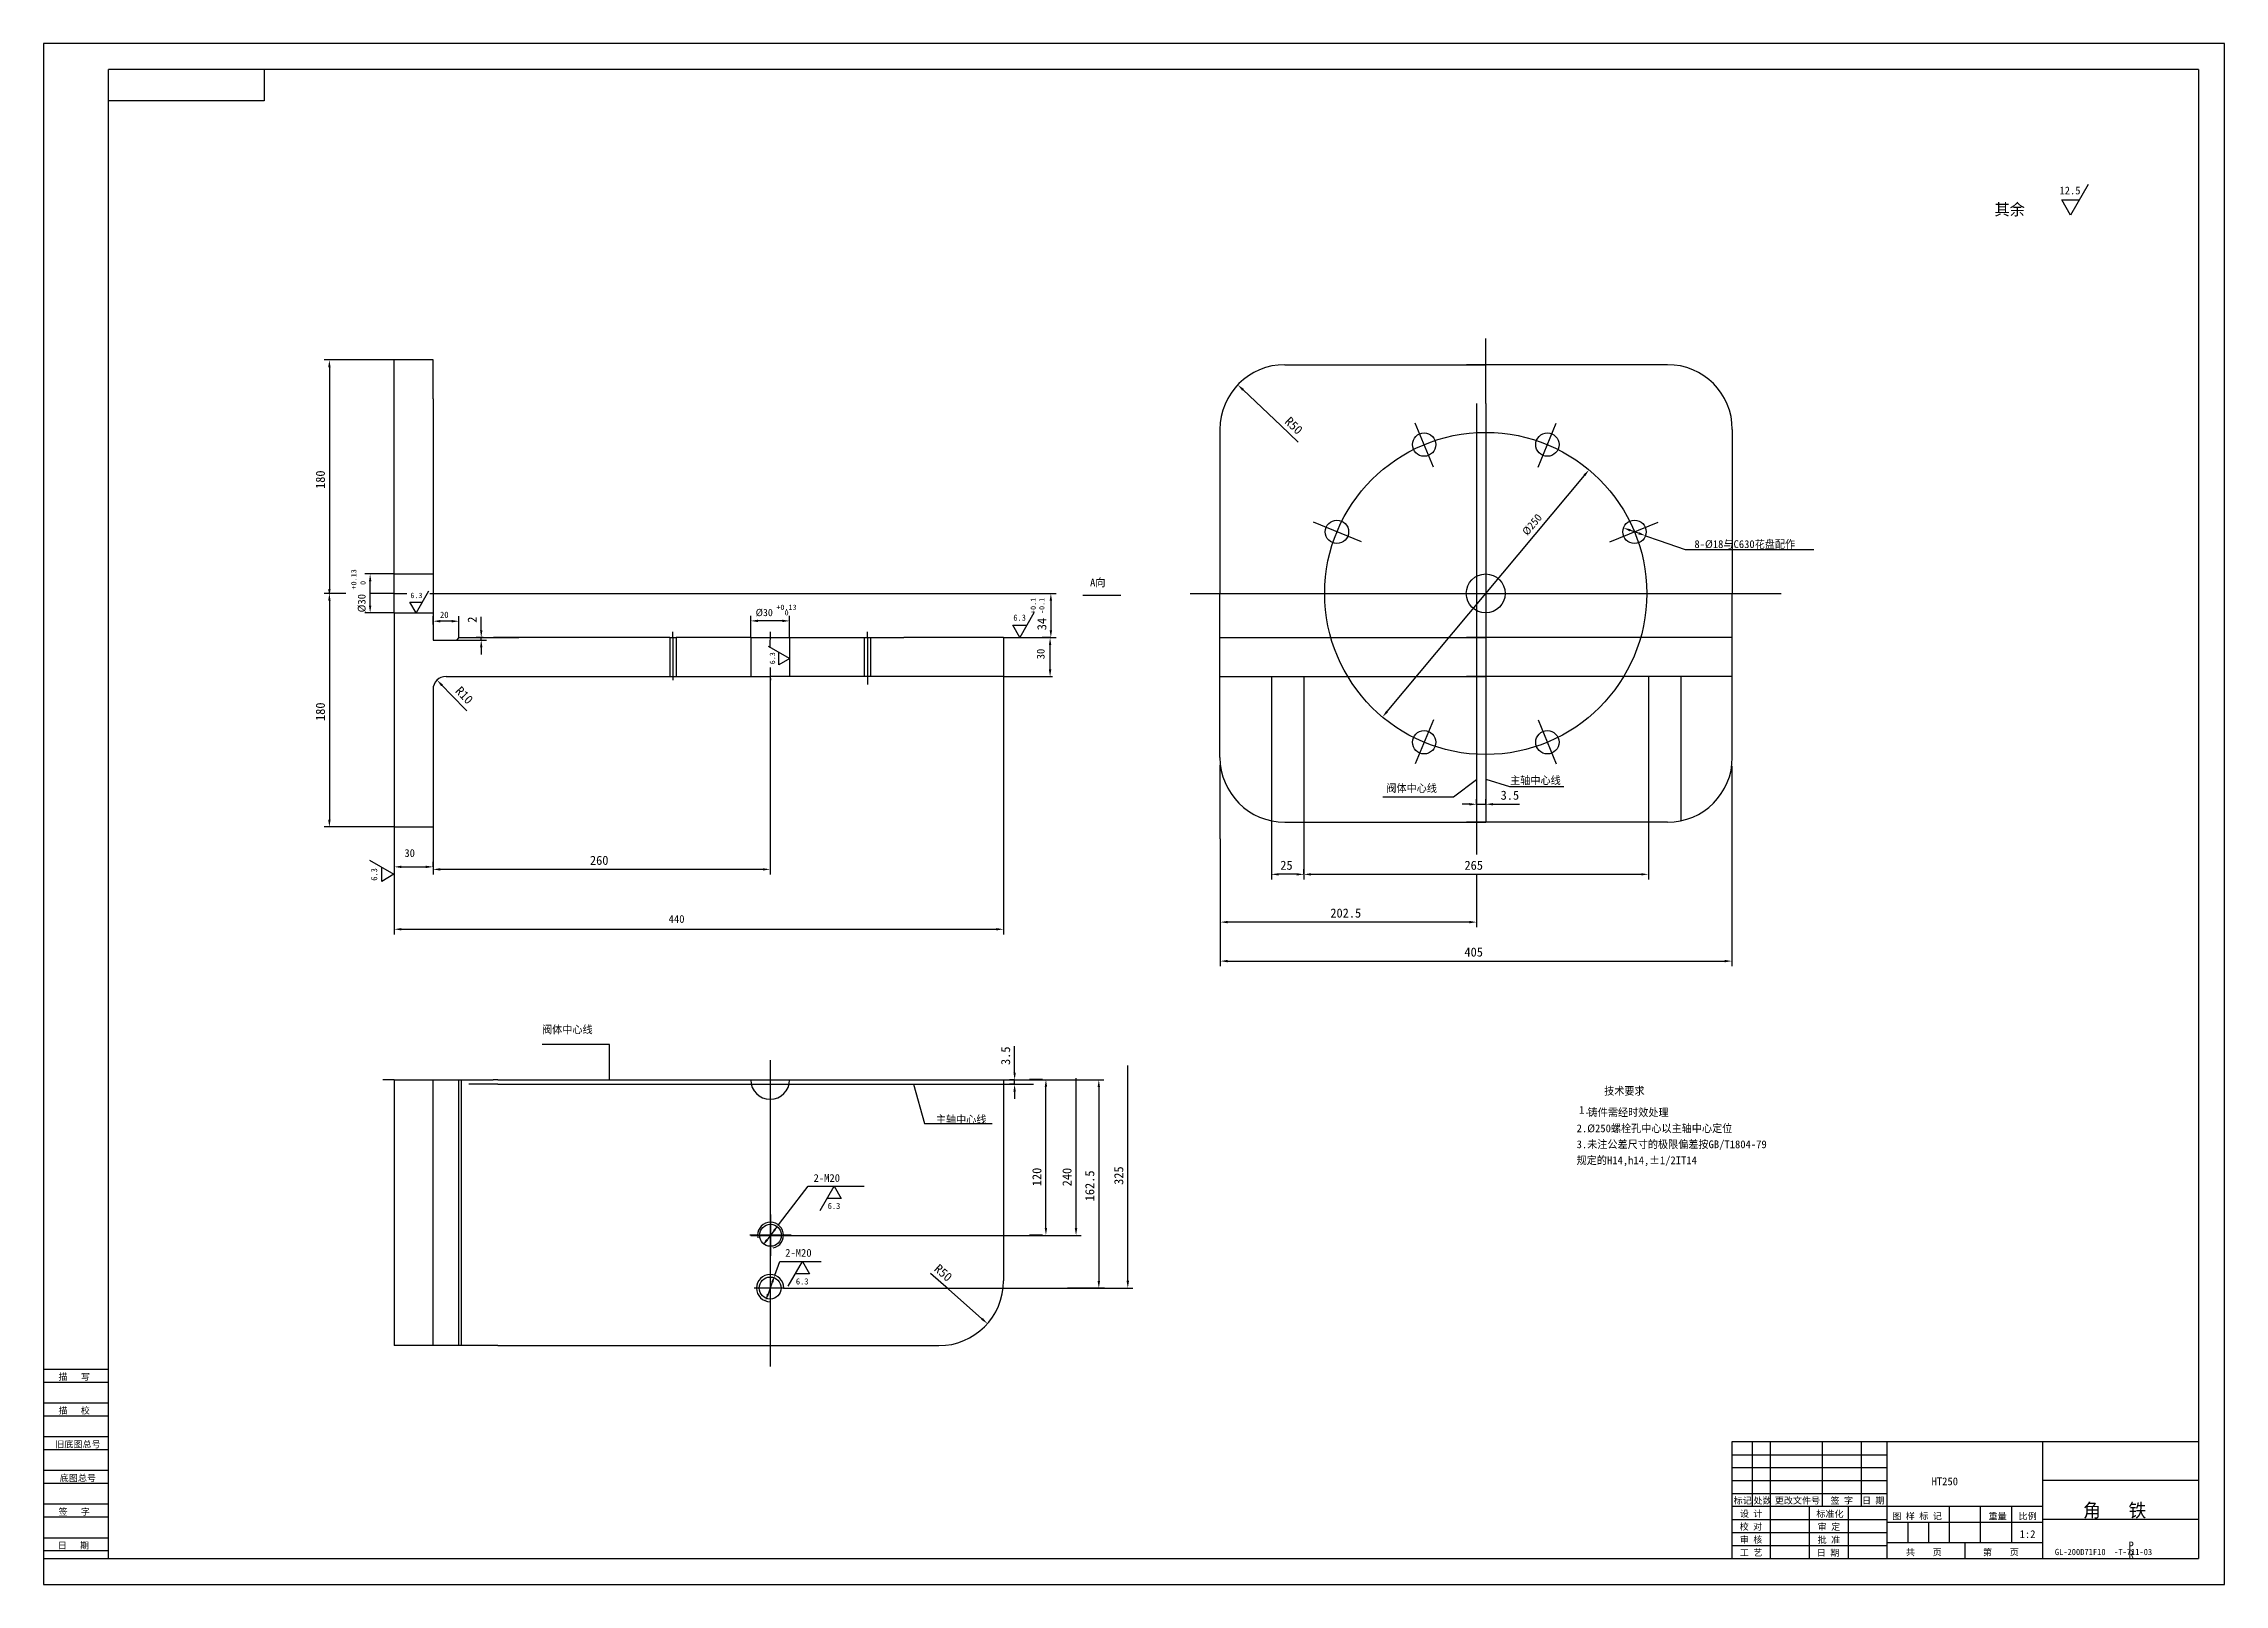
# Model space of a CAD drawing. Header units: metres. Extents: x 0 to 841, y 0 to 594.
import ezdxf

# ---------------------------------------------------------------- set-up
doc = ezdxf.new("R2010")
doc.units = ezdxf.units.M
for name, color, linetype in [('C', 6, 'Continuous'), ('D', 1, 'Continuous'), ('FL', 5, 'Continuous'), ('T', 7, 'Continuous'), ('TL', 4, 'Continuous')]:
    doc.layers.add(name, color=color, linetype=linetype)

# ---------------------------------------------------------------- blocks, each defined once
blk = doc.blocks.new('TUKUN1')
at = {"layer": 'FL'}
for p, q in [((0, 594), (0, 0)), ((841, 594), (0, 594)), ((841, 0), (841, 594)), ((0, 78), (25, 78)), ((0, 70), (25, 70)), ((0, 65), (25, 65)), ((0, 57), (25, 57)), ((0, 52), (25, 52)), ((659, 30), (659, 55)), ((666, 10), (666, 55)), ((686, 30), (686, 55)), ((701, 30), (701, 55)), ((0, 44), (25, 44)), ((651, 50), (711, 50)), ((651, 45), (711, 45)), ((0, 39), (25, 39)), ((651, 40), (711, 40)), ((651, 35), (711, 35)), ((0, 31), (25, 31)), ((0, 26), (25, 26)), ((696, 10), (696, 30)), ((0, 18), (25, 18)), ((651, 25), (711, 25)), ((651, 20), (711, 20)), ((0, 13), (25, 13)), ((651, 15), (711, 15)), ((0, 0), (841, 0))]:
    blk.add_line(p, q, dxfattribs=at)
at = {"layer": 'TL'}
for p, q in [((25, 10), (25, 584)), ((831, 584), (25, 584)), ((85, 584), (85, 572)), ((831, 584), (831, 10)), ((85, 572), (25, 572)), ((0, 83), (25, 83)), ((651, 55), (651, 10)), ((831, 55), (651, 55)), ((711, 10), (711, 55)), ((771, 10), (771, 55)), ((831, 40), (771, 40)), ((771, 30), (651, 30)), ((681, 10), (681, 30)), ((735, 16), (735, 30)), ((747, 16), (747, 30)), ((759, 16), (759, 30)), ((711, 24), (771, 24)), ((719, 16), (719, 24)), ((727, 16), (727, 24)), ((831, 25), (771, 25)), ((0, 10), (831, 10)), ((771, 16), (711, 16)), ((741, 10), (741, 16))]:
    blk.add_line(p, q, dxfattribs=at)
at = {"layer": 'T'}
for s, p in [('描   写', (5.74, 78.76)), ('描   校', (5.74, 65.76)), ('旧底图总号', (4.49, 52.76)), ('底图总号', (6.22, 39.76)), ('标记', (651.75, 31.07)), ('处数', (659.38, 31.07)), ('更改文件号', (667.61, 31.07)), ('签 字', (689.1, 31.07)), ('日 期', (701.23, 31.07)), ('签   字', (5.74, 26.76)), ('设 计', (654.14, 25.99)), ('标准化', (683.65, 25.93)), ('图 样 标 记', (712.95, 25.04)), ('重量', (750.03, 25.04)), ('比例', (761.64, 25.04)), ('校 对', (654.05, 20.99)), ('审 核', (654.14, 15.99)), ('批 准', (684.13, 15.93)), ('审 定', (684.13, 20.93)), ('日   期', (5.45, 13.76)), ('工 艺', (654.14, 10.99)), ('日 期', (683.84, 10.93)), ('共    页', (718.18, 11.13)), ('第    页', (747.9, 11.13))]:
    blk.add_text(s, height=2.5, dxfattribs=at).set_placement(p)

msp = doc.modelspace()

# ---------------------------------------------------------------- linework, layer by layer
at = {"layer": 'C'}
for p, q in [((556.14, 455.23), (556.14, 480.38)), ((552.64, 455.23), (552.64, 294.18)), ((556.14, 455.23), (556.14, 294.18)), ((535.97, 430.73), (528.94, 447.69)), ((576.32, 430.73), (583.34, 447.69)), ((508.22, 401.88), (489.66, 409.56)), ((604.06, 401.88), (622.63, 409.56)), ((135.19, 382.03), (132.66, 382.03)), ((135.19, 382.03), (140.08, 382.03)), ((148.93, 382.03), (151.77, 382.03)), ((442.21, 382.03), (629.4, 382.03)), ((629.4, 382.03), (670.07, 382.03)), ((242.69, 365.03), (242.69, 367.23)), ((242.69, 365.03), (242.69, 350.03)), ((280.21, 361.12), (280.26, 367.23)), ((317.69, 365.03), (317.69, 367.23)), ((317.69, 365.03), (317.69, 350.03)), ((280.19, 353.47), (280.19, 350.03)), ((242.69, 350.03), (242.69, 348.59)), ((280.19, 350.03), (280.19, 343.42)), ((280.19, 350.03), (280.26, 348.59)), ((317.69, 350.03), (317.69, 346.89)), ((535.97, 333.32), (528.94, 316.36)), ((576.32, 333.32), (583.34, 316.36)), ((552.64, 294.18), (552.64, 287.46)), ((280.19, 202.07), (280.19, 83.95)), ((135.19, 194.53), (130.84, 194.53)), ((135.19, 194.53), (173.4, 194.53)), ((175.19, 194.53), (173.4, 194.53)), ((175.19, 194.53), (381.76, 194.53)), ((175.19, 192.78), (164.02, 192.78)), ((175.19, 192.78), (381.76, 192.78)), ((288.32, 134.6), (272.32, 134.6)), ((280.32, 142.6), (280.32, 126.6)), ((272.69, 134.53), (289.95, 134.53)), ((280.19, 114.24), (274.04, 114.24)), ((285.36, 114.24), (280.19, 114.24)), ((285.36, 114.24), (286.78, 114.24))]:
    msp.add_line(p, q, dxfattribs=at)
msp.add_circle((556.14, 382.03), 62.1, dxfattribs=at)
at = {"layer": 'D'}
for p, q in [((788.49, 539.66), (781.66, 527.83)), ((781.66, 527.83), (778.25, 533.75)), ((778.25, 533.75), (785.08, 533.75)), ((135.19, 472.03), (108.21, 472.03)), ((110.21, 469.23), (110.21, 383.74)), ((462.55, 460.52), (477.07, 446.72)), ((477.07, 446.72), (483.78, 440.35)), ((518.12, 336.52), (594.17, 427.53)), ((615.12, 405.23), (611.91, 406.35)), ((617.76, 404.3), (623.04, 402.44)), ((623.04, 402.44), (633.03, 398.92)), ((633.03, 398.92), (678.02, 398.92)), ((678.02, 398.92), (682.62, 398.92)), ((135.19, 389.53), (123.92, 389.53)), ((116.58, 382.03), (108.21, 382.03)), ((110.21, 379.23), (110.21, 294.83)), ((125.92, 377.33), (125.92, 386.73)), ((132.66, 382.03), (126.14, 382.03)), ((143.62, 374.58), (141.23, 378.72)), ((141.23, 378.72), (146.01, 378.72)), ((148.4, 382.86), (143.62, 374.58)), ((150.19, 382.03), (234.94, 382.03)), ((194.94, 382.03), (283.62, 382.03)), ((283.62, 382.03), (390.44, 382.03)), ((388.44, 379.23), (388.44, 367.83)), ((400.72, 381.42), (415.37, 381.42)), ((135.19, 374.53), (123.92, 374.53)), ((150.19, 370.05), (150.19, 373.33)), ((157.39, 371.33), (152.99, 371.33)), ((160.19, 365.03), (160.19, 373.33)), ((168.76, 370.63), (168.76, 373.05)), ((168.76, 367.83), (168.76, 370.63)), ((272.69, 365.03), (272.69, 373.45)), ((284.89, 371.45), (275.49, 371.45)), ((287.69, 365.03), (287.69, 373.45)), ((381.92, 374.51), (376.46, 365.05)), ((159.19, 364.03), (170.76, 364.03)), ((168.76, 365.03), (166.76, 365.03)), ((169.47, 365.03), (167.47, 365.03)), ((168.76, 364.03), (168.76, 365.03)), ((279.45, 361.7), (287.73, 356.92)), ((370.19, 365.03), (390.44, 365.03)), ((376.46, 365.05), (373.73, 369.78)), ((373.73, 369.78), (379.19, 369.78)), ((388.44, 365.03), (385.08, 365.03)), ((388.14, 352.72), (388.14, 362.12)), ((168.76, 361.23), (168.76, 358.43)), ((283.59, 354.52), (283.59, 359.31)), ((287.73, 356.92), (283.59, 354.52)), ((153.66, 346.6), (157.19, 342.98)), ((370.19, 350.03), (370.19, 259.31)), ((370.19, 350.03), (389.08, 350.03)), ((157.19, 342.98), (163.18, 336.83)), ((280.19, 343.42), (280.19, 273.65)), ((453.78, 287.46), (453.78, 315.88)), ((651.08, 315.43), (651.08, 238.28)), ((543.76, 303.51), (516.44, 303.51)), ((552.6, 310.13), (543.76, 303.51)), ((556.19, 310.4), (565.3, 307.65)), ((565.3, 307.65), (581.58, 307.65)), ((581.58, 307.65), (586.28, 307.65)), ((473.5, 294.35), (473.5, 271.74)), ((549.8, 300.75), (547, 300.75)), ((552.6, 300.75), (552.6, 302.75)), ((552.6, 300.75), (556.19, 300.75)), ((556.19, 300.75), (556.19, 302.75)), ((558.99, 300.75), (561.79, 300.75)), ((561.79, 300.75), (569.21, 300.75)), ((135.19, 292.03), (108.21, 292.03)), ((135.19, 292.03), (135.19, 274.62)), ((150.19, 292.03), (150.19, 274.62)), ((453.78, 287.46), (453.78, 253.31)), ((486, 293.82), (486, 271.74)), ((552.64, 287.46), (552.64, 281.39)), ((618.89, 293.82), (618.89, 271.74)), ((125.65, 279.22), (135.11, 273.76)), ((150.19, 276.62), (150.19, 278.62)), ((130.38, 271.03), (130.38, 276.49)), ((135.11, 273.76), (130.38, 271.03)), ((135.19, 276.62), (135.19, 259.31)), ((137.99, 276.62), (147.39, 276.62)), ((150.19, 276.62), (150.19, 273.65)), ((277.39, 275.65), (152.99, 275.65)), ((483.2, 273.74), (476.3, 273.74)), ((486, 273.74), (486, 275.74)), ((488.8, 273.74), (616.09, 273.74)), ((552.64, 273.74), (552.64, 253.31)), ((135.19, 259.31), (135.19, 250.57)), ((137.99, 252.57), (367.39, 252.57)), ((370.19, 259.31), (370.19, 250.57)), ((453.78, 253.31), (453.78, 238.28)), ((549.84, 255.31), (456.58, 255.31)), ((456.58, 240.28), (648.28, 240.28)), ((218.25, 208.08), (192.22, 208.08)), ((218.25, 194.53), (218.25, 208.08)), ((374.47, 200.13), (374.47, 207.55)), ((374.47, 194.53), (372.47, 194.53)), ((374.47, 197.33), (374.47, 200.13)), ((374.47, 192.78), (374.47, 194.53)), ((385.2, 194.63), (380.22, 194.63)), ((381.76, 194.53), (389.52, 194.53)), ((389.52, 194.53), (408.93, 194.53)), ((398.15, 137.33), (398.15, 195.15)), ((418.11, 117.04), (418.11, 199.98)), ((335.41, 192.78), (339.75, 177.72)), ((374.47, 192.78), (372.47, 192.78)), ((374.47, 189.98), (374.47, 187.18)), ((386.53, 137.4), (386.53, 191.83)), ((406.93, 191.73), (406.93, 116.94)), ((339.75, 177.72), (365.79, 177.72)), ((286.77, 143.02), (294.82, 153.55)), ((294.82, 153.55), (316.5, 153.55)), ((299.42, 144.08), (304.88, 153.55)), ((304.88, 153.55), (307.62, 148.81)), ((283.36, 138.57), (286.77, 143.02)), ((307.62, 148.81), (302.15, 148.81)), ((281.66, 136.35), (278.99, 132.85)), ((385.2, 134.6), (380.22, 134.6)), ((289.95, 134.53), (400.15, 134.53)), ((281.98, 119.17), (283.88, 124.44)), ((283.88, 124.44), (299.91, 124.44)), ((287.14, 114.98), (292.6, 124.44)), ((295.34, 119.71), (289.87, 119.71)), ((292.6, 124.44), (295.34, 119.71)), ((348.93, 113.75), (341.97, 119.86)), ((281.02, 116.54), (279.36, 111.93)), ((286.78, 114.24), (413.23, 114.24)), ((361.87, 102.38), (348.93, 113.75)), ((405.06, 114.24), (394.89, 114.24)), ((409.17, 114.14), (404.93, 114.14)), ((413.23, 114.24), (420.11, 114.24))]:
    msp.add_line(p, q, dxfattribs=at)
msp.add_arc((280.19, 114.24), 5.25, 0, 270, dxfattribs=at)
for points in [[(109.74, 469.23), (110.68, 469.23), (110.21, 472.03)], [(462.23, 460.19), (462.87, 460.86), (460.52, 462.45)], [(594.52, 427.23), (593.81, 427.83), (595.96, 429.68)], [(611.76, 405.91), (612.07, 406.79), (609.27, 407.28)], [(614.97, 404.79), (615.27, 405.67), (617.76, 404.3)], [(125.46, 386.73), (126.39, 386.73), (125.92, 389.53)], [(109.74, 383.74), (110.68, 383.74), (110.21, 380.94)], [(109.74, 379.23), (110.68, 379.23), (110.21, 382.03)], [(387.98, 379.23), (388.91, 379.23), (388.44, 382.03)], [(125.46, 377.33), (126.39, 377.33), (125.92, 374.53)], [(152.99, 371.79), (152.99, 370.86), (150.19, 371.33)], [(157.39, 371.79), (157.39, 370.86), (160.19, 371.33)], [(275.49, 371.92), (275.49, 370.99), (272.69, 371.45)], [(284.89, 371.92), (284.89, 370.99), (287.69, 371.45)], [(168.3, 367.83), (169.23, 367.83), (168.76, 365.03)], [(168.3, 361.23), (169.23, 361.23), (168.76, 364.03)], [(387.67, 362.12), (388.61, 362.12), (388.14, 364.92)], [(387.98, 367.83), (388.91, 367.83), (388.44, 365.03)], [(153.32, 346.28), (153.99, 346.93), (151.7, 348.61)], [(387.67, 352.72), (388.61, 352.72), (388.14, 349.92)], [(518.48, 336.22), (517.76, 336.82), (516.32, 334.37)], [(109.74, 294.83), (110.68, 294.83), (110.21, 292.03)], [(549.8, 301.22), (549.8, 300.28), (552.6, 300.75)], [(558.99, 301.22), (558.99, 300.28), (556.19, 300.75)], [(137.99, 277.08), (137.99, 276.15), (135.19, 276.62)], [(147.39, 277.08), (147.39, 276.15), (150.19, 276.62)], [(152.99, 276.11), (152.99, 275.18), (150.19, 275.65)], [(277.39, 276.11), (277.39, 275.18), (280.19, 275.65)], [(476.3, 274.2), (476.3, 273.27), (473.5, 273.74)], [(483.2, 274.2), (483.2, 273.27), (486, 273.74)], [(488.8, 274.2), (488.8, 273.27), (486, 273.74)], [(616.09, 274.2), (616.09, 273.27), (618.89, 273.74)], [(137.99, 253.04), (137.99, 252.1), (135.19, 252.57)], [(367.39, 253.04), (367.39, 252.1), (370.19, 252.57)], [(456.58, 255.78), (456.58, 254.85), (453.78, 255.31)], [(549.84, 255.78), (549.84, 254.85), (552.64, 255.31)], [(456.58, 240.75), (456.58, 239.81), (453.78, 240.28)], [(648.28, 240.75), (648.28, 239.81), (651.08, 240.28)], [(374, 197.33), (374.93, 197.33), (374.47, 194.53)], [(386.06, 191.83), (387, 191.83), (386.53, 194.63)], [(406.46, 191.73), (407.4, 191.73), (406.93, 194.53)], [(374, 189.98), (374.93, 189.98), (374.47, 192.78)], [(282.03, 136.06), (281.29, 136.63), (283.36, 138.57)], [(386.06, 137.4), (387, 137.4), (386.53, 134.6)], [(397.68, 137.33), (398.61, 137.33), (398.15, 134.53)], [(279.36, 132.57), (278.62, 133.14), (277.29, 130.63)], [(281.46, 116.38), (280.59, 116.7), (281.98, 119.17)], [(279.8, 111.77), (278.92, 112.09), (278.4, 109.3)], [(406.46, 116.94), (407.4, 116.94), (406.93, 114.14)], [(417.64, 117.04), (418.58, 117.04), (418.11, 114.24)], [(361.56, 102.03), (362.18, 102.73), (363.97, 100.53)]]:
    msp.add_solid(points, dxfattribs=at)
at = {"layer": 'FL'}
msp.add_arc((280.32, 134.6), 5, 281.25, 191.25, dxfattribs=at)
at = {"layer": 'TL'}
for p, q in [((135.19, 457.03), (135.19, 472.03)), ((150.19, 472.03), (135.19, 472.03)), ((150.19, 457.03), (150.19, 472.03)), ((478.64, 470.23), (556.14, 470.23)), ((626.24, 470.23), (548.74, 470.23)), ((135.19, 442.03), (135.19, 457.03)), ((150.19, 457.03), (150.19, 389.53)), ((135.19, 389.53), (135.19, 442.03)), ((453.64, 445.23), (453.64, 382.03)), ((651.24, 445.23), (651.24, 382.03)), ((135.19, 389.53), (150.19, 389.53)), ((135.19, 389.53), (141.94, 389.53)), ((135.19, 374.53), (135.19, 389.53)), ((141.94, 389.53), (150.19, 389.53)), ((150.19, 389.53), (150.19, 382.03)), ((150.19, 382.03), (150.19, 374.53)), ((453.64, 318.82), (453.64, 382.03)), ((651.24, 318.82), (651.24, 382.03)), ((135.19, 374.53), (135.19, 322.03)), ((135.19, 374.53), (141.94, 374.53)), ((141.94, 374.53), (150.19, 374.53)), ((150.19, 374.53), (150.19, 365.03)), ((150.19, 365.03), (150.19, 364.03)), ((150.19, 364.03), (159.19, 364.03)), ((160.19, 365.03), (159.19, 364.03)), ((160.19, 365.03), (173.5, 365.03)), ((223.21, 365.03), (173.5, 365.03)), ((173.5, 365.03), (183.21, 365.03)), ((241.44, 365.03), (223.21, 365.03)), ((241.44, 365.03), (241.44, 350.03)), ((241.44, 365.03), (243.94, 365.03)), ((272.69, 365.03), (243.94, 365.03)), ((243.94, 365.03), (243.94, 350.03)), ((272.69, 365.03), (272.69, 358.28)), ((272.69, 365.03), (280.24, 365.03)), ((280.24, 365.03), (287.69, 365.03)), ((287.69, 365.03), (316.44, 365.03)), ((287.69, 365.03), (287.69, 358.39)), ((316.44, 365.03), (316.44, 350.03)), ((316.44, 365.03), (318.94, 365.03)), ((318.94, 365.03), (331.76, 365.03)), ((318.94, 365.03), (318.94, 350.03)), ((338.29, 365.03), (331.76, 365.03)), ((370.19, 365.03), (338.29, 365.03)), ((370.19, 365.03), (370.19, 352.74)), ((453.64, 365.03), (556.14, 365.03)), ((651.24, 365.03), (548.74, 365.03)), ((272.69, 358.28), (272.69, 350.03)), ((287.69, 358.39), (287.69, 350.03)), ((150.19, 345.03), (150.19, 322.03)), ((155.19, 350.03), (173.5, 350.03)), ((173.5, 350.03), (201.44, 350.03)), ((201.44, 350.03), (241.44, 350.03)), ((241.44, 350.03), (243.94, 350.03)), ((243.94, 350.03), (272.69, 350.03)), ((272.69, 350.03), (280.19, 350.03)), ((287.69, 350.03), (280.19, 350.03)), ((316.44, 350.03), (287.69, 350.03)), ((318.94, 350.03), (316.44, 350.03)), ((370.19, 350.03), (318.94, 350.03)), ((370.19, 352.74), (370.19, 350.03)), ((453.64, 350.03), (556.14, 350.03)), ((473.5, 350.03), (473.5, 294.35)), ((486, 350.03), (486, 293.82)), ((651.24, 350.03), (548.74, 350.03)), ((618.89, 350.03), (618.89, 293.82)), ((631.39, 350.03), (631.39, 294.35)), ((135.19, 322.03), (135.19, 307.03)), ((150.19, 322.03), (150.19, 307.03)), ((135.19, 307.03), (135.19, 292.03)), ((150.19, 307.03), (150.19, 292.03)), ((135.19, 292.03), (150.19, 292.03)), ((478.64, 293.82), (556.14, 293.82)), ((626.24, 293.82), (548.74, 293.82)), ((135.19, 194.53), (135.19, 119.53)), ((150.19, 92.03), (150.19, 194.53)), ((160.19, 92.03), (160.19, 194.53)), ((161.19, 92.03), (161.19, 194.53)), ((370.19, 194.53), (370.19, 117.03)), ((135.19, 119.53), (135.19, 92.03)), ((175.19, 92.03), (135.19, 92.03)), ((175.19, 92.03), (345.19, 92.03))]:
    msp.add_line(p, q, dxfattribs=at)
for centre, radius in [((532.38, 439.4), 4.5), ((579.91, 439.4), 4.5), ((498.77, 405.79), 4.5), ((613.52, 405.79), 4.5), ((556.14, 382.03), 7.5), ((532.38, 324.65), 4.5), ((579.91, 324.65), 4.5), ((280.32, 134.6), 4.25), ((280.19, 114.24), 4.25)]:
    msp.add_circle(centre, radius, dxfattribs=at)
for centre, radius, start, end in [((478.64, 445.23), 25, 90, 180), ((626.24, 445.23), 25, 0, 90), ((155.19, 345.03), 5, 90, 180), ((478.64, 318.82), 25, 180, 270), ((626.24, 318.82), 25, 270, 0), ((280.19, 194.53), 7.5, 180, 0), ((345.19, 117.03), 25, 270, 0)]:
    msp.add_arc(centre, radius, start, end, dxfattribs=at)

# ---------------------------------------------------------------- block references
msp.add_blockref('TUKUN1', (0, 0), dxfattribs=at)

# ---------------------------------------------------------------- texts
at = {"layer": 'D'}
for s, height, p in [('12.5', 2.98, (777.41, 535.9)), ('其余', 4.5, (752.36, 527.83)), ('8-%%c18与C630花盘配作', 3, (636.61, 399.54)), ('A向', 3, (403.55, 384.74)), ('6.3', 2.08, (141.44, 380.23)), ('20', 2.4, (152.88, 372.6)), ('%%c30', 2.8, (274.58, 373.28)), ('+0.13', 2, (282.56, 375.7)), ('0', 2, (285.75, 373.58)), ('6.3', 2.38, (373.97, 371.5)), ('主轴中心线', 3, (565.57, 308.47)), ('阀体中心线', 3, (517.82, 305.44)), ('3.5', 3.5, (561.88, 302.5)), ('30', 3, (139.12, 280.44)), ('260', 3.5, (210.69, 277.4)), ('25', 3.5, (476.91, 275.49)), ('265', 3.5, (547.94, 275.49)), ('440', 3, (241.04, 255.04)), ('202.5', 3.5, (496.21, 257.06)), ('405', 3.5, (547.93, 242.03)), ('阀体中心线', 3, (192.22, 212.41)), ('技术要求', 3, (601.81, 188.74)), ('主轴中心线', 3, (344.09, 177.72)), ('2.%%C250螺栓孔中心以主轴中心定位', 3, (591.19, 174.31)), ('1.', 3, (592.15, 181.42)), ('铸件需经时效处理', 3, (595.44, 180.46)), ('3.未注公差尺寸的极限偏差按GB/T1804-79', 3, (591.19, 168.16)), ('规定的H14,h14,%%P1/2IT14', 3, (591.19, 162)), ('2-M20', 3, (296.92, 155.16)), ('6.3', 2.38, (302.39, 144.71)), ('2-M20', 3, (285.97, 126.31)), ('6.3', 2.38, (290.11, 115.61)), ('HT250', 3, (728.07, 38.22)), ('角   铁', 5.25, (786.49, 25.91)), ('1:2', 3, (762.02, 17.86)), ('GL-200D71F10  -T-711-03', 2.4, (775.6, 11.29)), ('P', 3, (804.03, 13.5)), ('R', 3, (804.03, 10.14))]:
    msp.add_text(s, height=height, dxfattribs=at).set_placement(p)
for s, height, rotation, p in [('R50', 3.5, 316.47, (478.34, 447.93)), ('180', 3.5, 90, (108.46, 422.31)), ('%%c250', 3, 50, (572.2, 404.14)), ('+0.13', 2, 90, (120.62, 383.56)), ('%%c30', 3, 90, (124.15, 374.71)), ('0', 2, 90, (124.15, 385.32)), ('+0.1', 2, 90, (382.62, 374.1)), ('-0.1', 2, 90, (385.95, 374.1)), ('2', 3.5, 90, (167.01, 370.72)), ('34', 3.5, 90, (386.69, 367.84)), ('6.3', 2.08, 90, (282.09, 354.73)), ('30', 3, 90, (386.02, 356.64)), ('R10', 3.5, 314.26, (158.5, 344.13)), ('180', 3.5, 90, (108.46, 332.86)), ('6.3', 2.38, 90, (128.66, 271.27)), ('3.5', 3.5, 90, (372.72, 200.22)), ('120', 3.5, 90, (384.78, 153.49)), ('240', 3.5, 90, (396.4, 153.45)), ('325', 3.5, 90, (416.36, 154.01)), ('162.5', 3.5, 90, (405.18, 147.67)), ('R50', 3.5, 318.7, (343.13, 121.17))]:
    msp.add_text(s, height=height, rotation=rotation, dxfattribs=at).set_placement(p)

doc.saveas('drawing.dxf')
